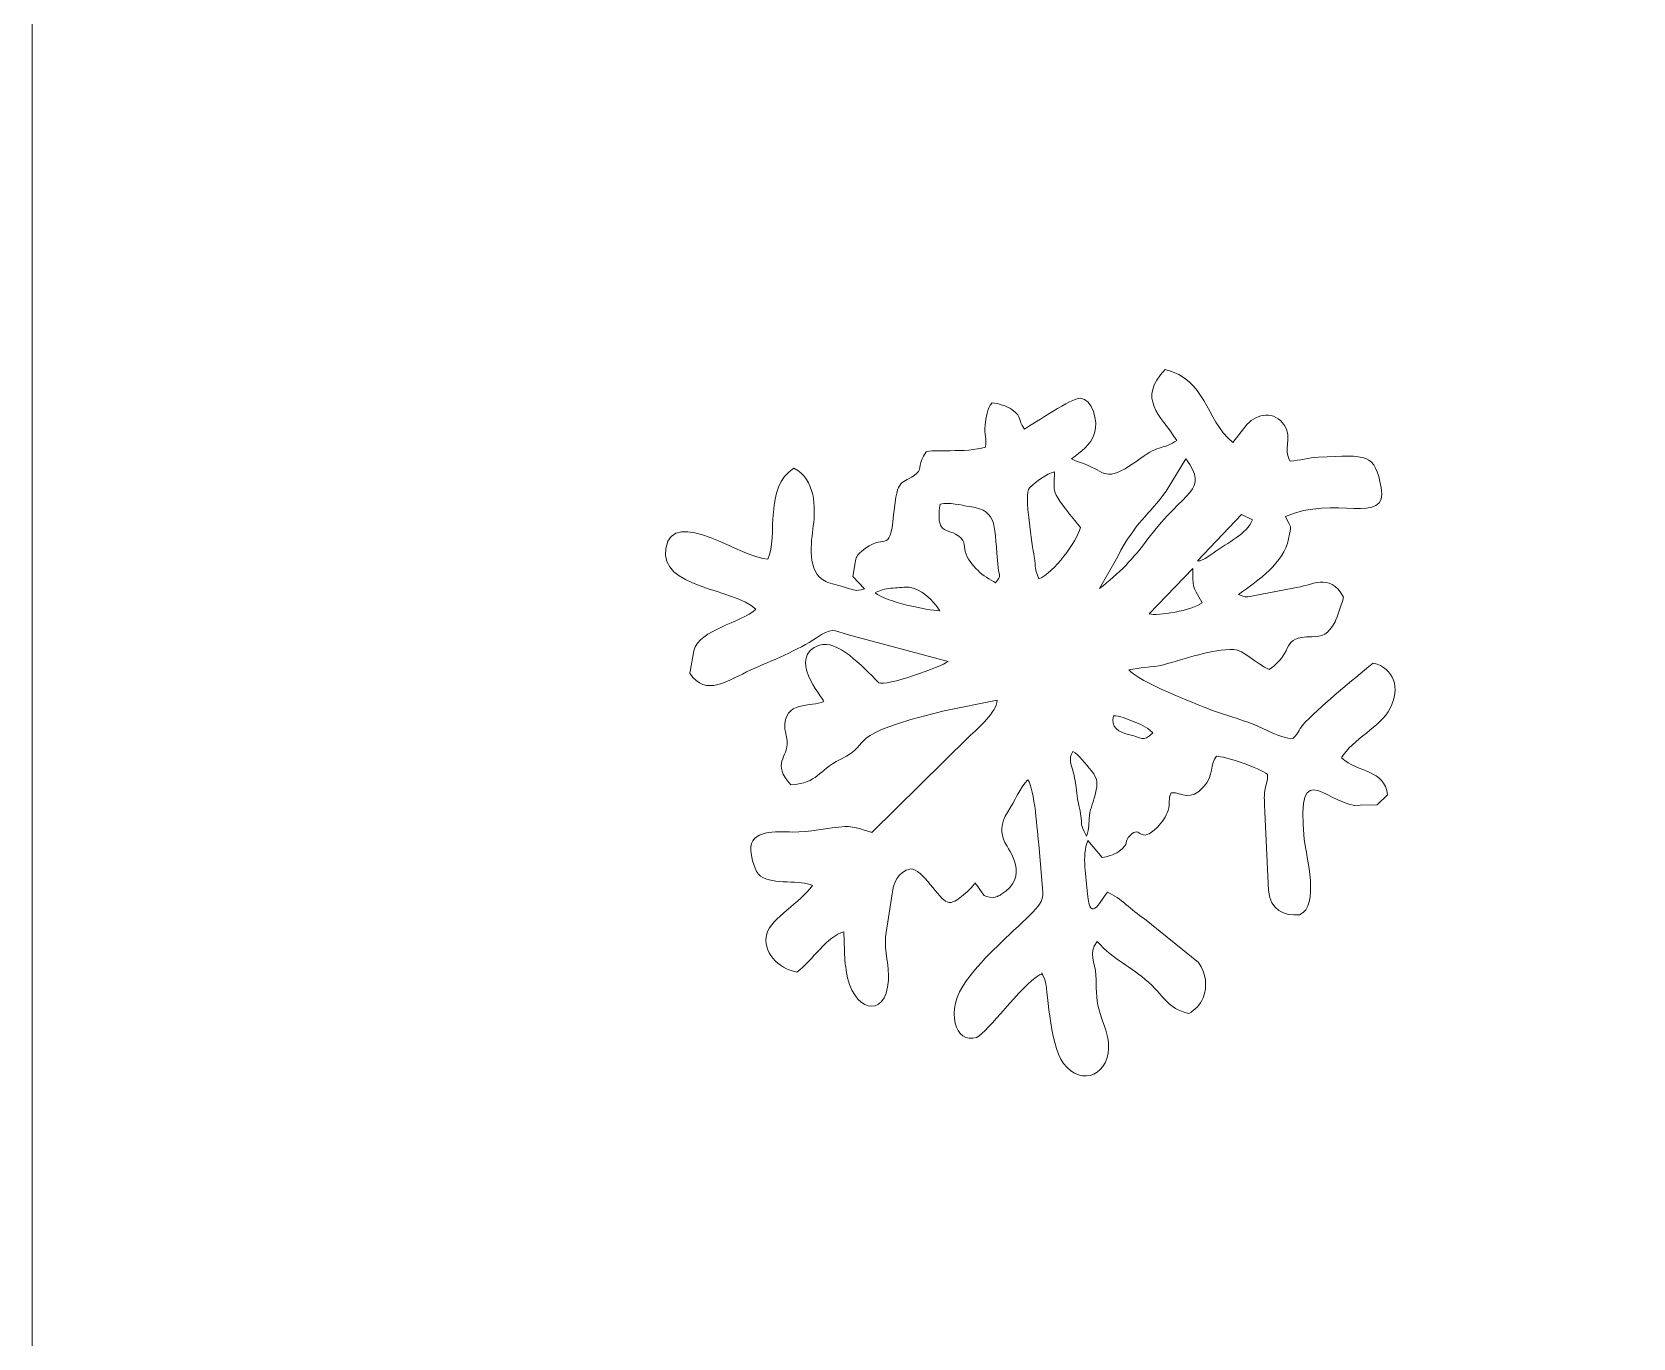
# Model space of a CAD drawing. Header units: millimetres. Extents: x -127 to 127, y -90 to 89.
# Drawn here: x -127 to -96.84, y -29.83 to -5.23 of the extents above; entities that cross this region are included whole.
import ezdxf

# ---------------------------------------------------------------- set-up
doc = ezdxf.new("R2010")
doc.units = ezdxf.units.MM
doc.header["$MEASUREMENT"] = 0
doc.layers.add('Layer 1', color=7, linetype='Continuous')

msp = doc.modelspace()

# ---------------------------------------------------------------- linework, layer by layer
at = {"layer": 'Layer 1', "color": 1, "lineweight": 20}
msp.add_lwpolyline([(-127, -88.9), (127, -88.9), (127, 88.9), (-127, 88.9), (-127, -88.9)], close=True, dxfattribs=at)
at = {"layer": 'Layer 1', "color": 1, "lineweight": 9}
for points, knots in [([(-113.3656, -16.0978), (-113.6549, -16.3744), (-114.4143, -16.4694), (-114.5353, -16.8839), (-114.5353, -16.8839), (-114.5353, -16.8839), (-114.6041, -17.2766), (-114.6041, -17.2766), (-114.6041, -17.2766), (-114.6053, -17.2832), (-114.6088, -17.2976), (-114.6086, -17.3083), (-114.6086, -17.3083), (-114.3109, -17.7667), (-113.8875, -17.4397), (-113.4585, -17.2459), (-113.4585, -17.2459), (-113.0778, -17.0741), (-112.5638, -16.8707), (-112.2239, -16.6405), (-112.2239, -16.6405), (-111.9419, -16.4495), (-111.9161, -16.4889), (-111.6218, -16.5833), (-111.6218, -16.5833), (-111.6218, -16.5833), (-109.7455, -17.0858), (-109.7455, -17.0858), (-109.7455, -17.0858), (-109.8652, -17.1831), (-110.9189, -17.5658), (-111.0496, -17.4855), (-111.0496, -17.4855), (-111.3681, -17.1669), (-111.8382, -16.665), (-112.1668, -16.7786), (-112.1668, -16.7786), (-112.7866, -16.993), (-112.1217, -17.7428), (-112.0851, -17.8407), (-112.0851, -17.8407), (-112.3094, -17.9545), (-112.8547, -17.802), (-112.8169, -18.3592), (-112.8169, -18.3592), (-112.8128, -18.419), (-112.7761, -18.5364), (-112.7729, -18.5991), (-112.7729, -18.5991), (-112.7579, -18.8914), (-113.0797, -19.0016), (-112.7053, -19.4101), (-112.7053, -19.4101), (-112.1783, -19.3699), (-112.2174, -19.1503), (-111.7746, -18.9317), (-111.7746, -18.9317), (-111.0769, -18.5874), (-111.8057, -18.5008), (-109.8162, -18.018), (-109.8162, -18.018), (-109.8162, -18.018), (-108.8193, -17.8173), (-108.8193, -17.8173), (-108.8193, -17.8173), (-108.8449, -18.0492), (-109.1477, -18.3221), (-109.3603, -18.5124), (-109.3603, -18.5124), (-109.3603, -18.5124), (-111.1795, -20.3102), (-111.1795, -20.3102), (-111.1795, -20.3102), (-111.2016, -20.2993), (-111.226, -20.2888), (-111.2234, -20.2953), (-111.2234, -20.2953), (-111.2224, -20.2976), (-111.5279, -20.1829), (-111.6819, -20.1948), (-111.6819, -20.1948), (-112.0045, -20.22), (-112.3662, -20.3037), (-112.6759, -20.2983), (-112.6759, -20.2983), (-112.9769, -20.2931), (-113.4854, -20.2437), (-113.4593, -20.6483), (-113.4593, -20.6483), (-113.4503, -20.7875), (-113.3855, -21.0493), (-113.2793, -21.1278), (-113.2793, -21.1278), (-113.0393, -21.3049), (-112.5071, -21.1888), (-112.3011, -21.306), (-112.3011, -21.306), (-112.5212, -21.6305), (-113.0741, -21.9147), (-113.1591, -22.215), (-113.1591, -22.215), (-113.2523, -22.5441), (-112.9508, -22.8746), (-112.5927, -22.9357), (-112.5927, -22.9357), (-112.2959, -22.7182), (-112.0197, -22.251), (-111.7079, -22.1814), (-111.7079, -22.1814), (-111.7079, -22.1814), (-111.689, -22.7273), (-111.689, -22.7273), (-111.689, -22.7273), (-111.6803, -22.7975), (-111.681, -22.7866), (-111.6718, -22.8474), (-111.6718, -22.8474), (-111.6699, -22.8598), (-111.6633, -22.8956), (-111.6617, -22.9081), (-111.6617, -22.9081), (-111.5644, -23.6767), (-110.92, -23.8533), (-110.8657, -23.089), (-110.8657, -23.089), (-110.8486, -22.8469), (-110.9462, -22.5318), (-110.9201, -22.276), (-110.9201, -22.276), (-110.9201, -22.276), (-110.7989, -21.4627), (-110.7989, -21.4627), (-110.7989, -21.4627), (-110.778, -21.2727), (-110.6935, -21.039), (-110.447, -20.9918), (-110.447, -20.9918), (-110.2372, -20.9881), (-109.9083, -21.5747), (-109.7634, -21.6167), (-109.7634, -21.6167), (-109.6575, -21.6473), (-109.5765, -21.5828), (-109.4893, -21.5128), (-109.4893, -21.5128), (-109.3963, -21.4381), (-109.2675, -21.3218), (-109.2388, -21.2566), (-109.2388, -21.2566), (-109.0571, -21.4472), (-109.145, -21.5259), (-108.8833, -21.5348), (-108.8833, -21.5348), (-108.8833, -21.5348), (-108.8145, -21.5102), (-108.8145, -21.5102), (-108.8145, -21.5102), (-108.8066, -21.5063), (-108.7908, -21.5005), (-108.7813, -21.4955), (-108.7813, -21.4955), (-108.7719, -21.4904), (-108.7597, -21.4844), (-108.7495, -21.4783), (-108.7495, -21.4783), (-108.1936, -21.1457), (-108.6001, -20.6397), (-108.673, -20.499), (-108.673, -20.499), (-108.7602, -20.33), (-108.7567, -20.1247), (-108.6219, -19.9214), (-108.6219, -19.9214), (-108.4854, -19.7156), (-108.3999, -19.4771), (-108.2418, -19.313), (-108.2418, -19.313), (-108.1098, -19.4926), (-108.0659, -20.3176), (-108.0361, -20.5317), (-108.0361, -20.5317), (-108.0361, -20.5317), (-107.9594, -21.4341), (-107.9594, -21.4341), (-107.9594, -21.4341), (-107.95, -21.6096), (-108.053, -21.7111), (-108.1918, -21.8499), (-108.1918, -21.8499), (-108.6029, -22.2611), (-109.0431, -22.6138), (-109.3971, -23.0934), (-109.3971, -23.0934), (-109.821, -23.6678), (-109.6076, -24.3069), (-109.2068, -24.1663), (-109.2068, -24.1663), (-108.9816, -24.0625), (-108.4024, -23.2145), (-108.0105, -22.982), (-108.0105, -22.982), (-107.931, -23.0195), (-108.0297, -22.8443), (-107.9281, -23.061), (-107.9281, -23.061), (-107.8563, -23.2143), (-107.8585, -24.2581), (-107.5678, -24.6572), (-107.5678, -24.6572), (-107.2311, -25.1193), (-106.6668, -24.8652), (-106.7252, -24.2643), (-106.7252, -24.2643), (-106.7465, -24.0452), (-106.8437, -23.8647), (-106.9068, -23.6322), (-106.9068, -23.6322), (-106.957, -23.4471), (-106.9529, -23.1889), (-106.9583, -22.9993), (-106.9583, -22.9993), (-106.9658, -22.7392), (-107.1221, -22.5986), (-106.9372, -22.3614), (-106.9372, -22.3614), (-106.6064, -22.7258), (-106.3097, -22.816), (-105.9653, -23.1311), (-105.9653, -23.1311), (-105.6348, -23.4334), (-105.628, -23.6046), (-105.2113, -23.7172), (-105.2113, -23.7172), (-105.0933, -23.6487), (-104.9955, -23.5629), (-104.9414, -23.4244), (-104.9414, -23.4244), (-104.8522, -23.1956), (-104.8874, -22.9705), (-105.0255, -22.759), (-105.0255, -22.759), (-105.0255, -22.759), (-106.0471, -21.9324), (-106.0471, -21.9324), (-106.0471, -21.9324), (-106.2991, -21.7717), (-106.4866, -21.5405), (-106.7412, -21.4335), (-106.7412, -21.4335), (-106.8482, -21.5297), (-107.0702, -22.0706), (-107.1162, -21.4636), (-107.1162, -21.4636), (-107.1407, -21.14), (-107.2315, -20.7558), (-107.1106, -20.4589), (-107.1106, -20.4589), (-107.1106, -20.4589), (-106.8413, -20.7803), (-106.8413, -20.7803), (-106.8413, -20.7803), (-106.7528, -20.7582), (-106.6316, -20.7385), (-106.5294, -20.6641), (-106.5294, -20.6641), (-106.306, -20.5017), (-106.45, -20.4972), (-106.3102, -20.3574), (-106.3102, -20.3574), (-106.1084, -20.1556), (-106.1481, -20.5544), (-105.7993, -20.2057), (-105.7993, -20.2057), (-105.7107, -20.1171), (-105.6351, -20.0005), (-105.6014, -19.8944), (-105.6014, -19.8944), (-105.5545, -19.7472), (-105.6024, -19.6822), (-105.543, -19.5583), (-105.543, -19.5583), (-105.3204, -19.5518), (-105.1918, -19.7321), (-104.9305, -19.4497), (-104.9305, -19.4497), (-104.7369, -19.2403), (-104.8115, -19.0054), (-104.6896, -18.8719), (-104.6896, -18.8719), (-104.5381, -18.864), (-103.863, -19.0949), (-103.7286, -19.2142), (-103.7286, -19.2142), (-103.7187, -19.3688), (-103.7672, -19.4022), (-103.783, -19.5648), (-103.783, -19.5648), (-103.7951, -19.6887), (-103.779, -19.7948), (-103.7807, -19.9265), (-103.7807, -19.9265), (-103.7807, -19.9265), (-103.7076, -21.4025), (-103.7076, -21.4025), (-103.7076, -21.4025), (-103.6732, -21.7745), (-103.4165, -21.8832), (-103.1227, -21.858), (-103.1227, -21.858), (-102.7373, -21.6866), (-102.9983, -20.7712), (-103.0341, -20.4387), (-103.0341, -20.4387), (-103.2155, -18.7596), (-102.5321, -19.8711), (-101.9821, -19.7953), (-101.9821, -19.7953), (-101.9821, -19.7953), (-101.6617, -19.7874), (-101.6617, -19.7874), (-101.6617, -19.7874), (-101.6617, -19.7874), (-101.4648, -19.5996), (-101.4648, -19.5996), (-101.4648, -19.5996), (-101.5278, -19.1126), (-102.0149, -19.1911), (-102.3314, -18.8988), (-102.3314, -18.8988), (-102.127, -18.547), (-101.5977, -18.3227), (-101.4159, -17.9674), (-101.4159, -17.9674), (-101.2234, -17.5909), (-101.3365, -17.2139), (-101.7356, -17.1152), (-101.7356, -17.1152), (-102.1807, -17.4791), (-102.6064, -17.8211), (-103.0151, -18.2299), (-103.0151, -18.2299), (-103.1437, -18.3584), (-103.1165, -18.4093), (-103.2497, -18.5378), (-103.2497, -18.5378), (-103.5042, -18.5314), (-103.7539, -18.3662), (-103.9999, -18.2677), (-103.9999, -18.2677), (-104.2615, -18.1629), (-104.5377, -18.0974), (-104.784, -18.0011), (-104.784, -18.0011), (-105.1131, -17.8724), (-106.1341, -17.4735), (-106.3408, -17.2455), (-106.3408, -17.2455), (-106.1374, -17.191), (-105.9177, -17.2057), (-105.6872, -17.1464), (-105.6872, -17.1464), (-105.2777, -17.0409), (-104.7666, -16.8475), (-104.3614, -16.8596), (-104.3614, -16.8596), (-104.1875, -16.8648), (-103.9285, -17.1325), (-103.6986, -17.2397), (-103.6986, -17.2397), (-103.182, -16.8701), (-103.5073, -16.6262), (-102.8858, -16.621), (-102.8858, -16.621), (-102.7005, -16.6194), (-102.5833, -16.5808), (-102.456, -16.3419), (-102.456, -16.3419), (-102.4159, -16.2665), (-102.3026, -15.9167), (-102.2938, -15.873), (-102.2938, -15.873), (-102.5701, -15.3927), (-102.8847, -15.6617), (-103.2457, -15.7062), (-103.2457, -15.7062), (-103.2457, -15.7062), (-103.9992, -15.8494), (-103.9992, -15.8494), (-103.9992, -15.8494), (-104.1852, -15.8858), (-104.1162, -15.8713), (-104.2759, -15.8243), (-104.2759, -15.8243), (-103.8791, -15.5388), (-103.4273, -15.2405), (-103.3309, -14.7758), (-103.3309, -14.7758), (-103.2726, -14.4945), (-103.2698, -14.6181), (-103.3883, -14.3565), (-103.3883, -14.3565), (-102.4874, -13.9442), (-101.4553, -14.5397), (-101.5864, -13.8099), (-101.5864, -13.8099), (-101.702, -13.1662), (-101.8467, -13.1926), (-102.7653, -13.2372), (-102.7653, -13.2372), (-102.9581, -13.2466), (-103.1131, -13.3003), (-103.3016, -13.3119), (-103.3016, -13.3119), (-103.4372, -13.0692), (-103.2596, -12.8731), (-103.4076, -12.6412), (-103.4076, -12.6412), (-103.5906, -12.3545), (-103.9285, -12.4154), (-104.1086, -12.6179), (-104.1086, -12.6179), (-104.1086, -12.6179), (-104.3822, -12.9639), (-104.3822, -12.9639), (-104.3822, -12.9639), (-104.9259, -12.4943), (-104.8706, -11.7802), (-105.6526, -11.5879), (-105.6526, -11.5879), (-106.1919, -12.1401), (-105.7517, -12.4385), (-105.4353, -12.9211), (-105.4353, -12.9211), (-105.6663, -13.0903), (-105.7736, -13.0001), (-106.1144, -13.255), (-106.1144, -13.255), (-106.7467, -13.728), (-106.7618, -13.5462), (-107.1029, -13.3949), (-107.1029, -13.3949), (-107.2347, -13.3363), (-107.316, -13.3282), (-107.4204, -13.2711), (-107.4204, -13.2711), (-107.2361, -13.1305), (-107.0596, -13.0067), (-106.9845, -12.7857), (-106.9845, -12.7857), (-106.9086, -12.5626), (-107.0342, -12.138), (-107.2511, -12.1271), (-107.2511, -12.1271), (-107.4159, -12.1188), (-108.1064, -12.589), (-108.3076, -12.7097), (-108.3076, -12.7097), (-108.4555, -12.5036), (-108.3173, -12.5079), (-108.5461, -12.3405), (-108.5461, -12.3405), (-108.6391, -12.2726), (-108.8039, -12.2247), (-108.9131, -12.2116), (-108.9131, -12.2116), (-109.0207, -12.3315), (-109.0222, -12.4767), (-109.0458, -12.6354), (-109.0458, -12.6354), (-109.0734, -12.8222), (-109.0096, -12.8722), (-109.0422, -13.0466), (-109.0422, -13.0466), (-109.4009, -13.1638), (-110.0733, -13.0834), (-110.1564, -13.1372), (-110.1564, -13.1372), (-110.3275, -13.3624), (-110.2279, -13.4474), (-110.3347, -13.5401), (-110.3347, -13.5401), (-110.6196, -13.7872), (-110.7, -13.5671), (-110.77, -14.3224), (-110.77, -14.3224), (-110.8432, -15.1129), (-110.9525, -14.6273), (-111.3776, -15.0129), (-111.3776, -15.0129), (-111.4662, -15.0932), (-111.477, -15.1258), (-111.4957, -15.225), (-111.4957, -15.225), (-111.4957, -15.225), (-111.5413, -15.4879), (-111.5413, -15.4879), (-111.5413, -15.4879), (-111.5413, -15.4879), (-111.3218, -15.718), (-111.3218, -15.718), (-111.3218, -15.718), (-111.5088, -15.7675), (-111.4831, -15.7501), (-111.6831, -15.6897), (-111.6831, -15.6897), (-111.8091, -15.6517), (-111.9422, -15.6264), (-112.0472, -15.5799), (-112.0472, -15.5799), (-112.4151, -15.4174), (-112.3215, -14.8297), (-112.2839, -14.5322), (-112.2839, -14.5322), (-112.2398, -14.1829), (-112.2352, -13.664), (-112.6469, -13.4446), (-112.6469, -13.4446), (-113.2236, -13.8011), (-112.9435, -14.7272), (-113.1367, -15.1578), (-113.1367, -15.1578), (-113.6031, -15.165), (-114.9249, -14.1367), (-115.0623, -14.9546), (-115.0623, -14.9546), (-115.1884, -15.705), (-113.775, -15.7106), (-113.3656, -16.0978)], [0, 0, 0, 0, 0.0075188, 0.0075188, 0.0075188, 0.0075188, 0.0150376, 0.0150376, 0.0150376, 0.0150376, 0.0225564, 0.0225564, 0.0225564, 0.0225564, 0.0300752, 0.0300752, 0.0300752, 0.0300752, 0.037594, 0.037594, 0.037594, 0.037594, 0.0451128, 0.0451128, 0.0451128, 0.0451128, 0.0526316, 0.0526316, 0.0526316, 0.0526316, 0.0601504, 0.0601504, 0.0601504, 0.0601504, 0.0676692, 0.0676692, 0.0676692, 0.0676692, 0.075188, 0.075188, 0.075188, 0.075188, 0.0827068, 0.0827068, 0.0827068, 0.0827068, 0.0902256, 0.0902256, 0.0902256, 0.0902256, 0.0977444, 0.0977444, 0.0977444, 0.0977444, 0.1052632, 0.1052632, 0.1052632, 0.1052632, 0.112782, 0.112782, 0.112782, 0.112782, 0.1203008, 0.1203008, 0.1203008, 0.1203008, 0.1278195, 0.1278195, 0.1278195, 0.1278195, 0.1353383, 0.1353383, 0.1353383, 0.1353383, 0.1428571, 0.1428571, 0.1428571, 0.1428571, 0.1503759, 0.1503759, 0.1503759, 0.1503759, 0.1578947, 0.1578947, 0.1578947, 0.1578947, 0.1654135, 0.1654135, 0.1654135, 0.1654135, 0.1729323, 0.1729323, 0.1729323, 0.1729323, 0.1804511, 0.1804511, 0.1804511, 0.1804511, 0.1879699, 0.1879699, 0.1879699, 0.1879699, 0.1954887, 0.1954887, 0.1954887, 0.1954887, 0.2030075, 0.2030075, 0.2030075, 0.2030075, 0.2105263, 0.2105263, 0.2105263, 0.2105263, 0.2180451, 0.2180451, 0.2180451, 0.2180451, 0.2255639, 0.2255639, 0.2255639, 0.2255639, 0.2330827, 0.2330827, 0.2330827, 0.2330827, 0.2406015, 0.2406015, 0.2406015, 0.2406015, 0.2481203, 0.2481203, 0.2481203, 0.2481203, 0.2556391, 0.2556391, 0.2556391, 0.2556391, 0.2631579, 0.2631579, 0.2631579, 0.2631579, 0.2706767, 0.2706767, 0.2706767, 0.2706767, 0.2781955, 0.2781955, 0.2781955, 0.2781955, 0.2857143, 0.2857143, 0.2857143, 0.2857143, 0.2932331, 0.2932331, 0.2932331, 0.2932331, 0.3007519, 0.3007519, 0.3007519, 0.3007519, 0.3082707, 0.3082707, 0.3082707, 0.3082707, 0.3157895, 0.3157895, 0.3157895, 0.3157895, 0.3233083, 0.3233083, 0.3233083, 0.3233083, 0.3308271, 0.3308271, 0.3308271, 0.3308271, 0.3383459, 0.3383459, 0.3383459, 0.3383459, 0.3458647, 0.3458647, 0.3458647, 0.3458647, 0.3533835, 0.3533835, 0.3533835, 0.3533835, 0.3609023, 0.3609023, 0.3609023, 0.3609023, 0.3684211, 0.3684211, 0.3684211, 0.3684211, 0.3759398, 0.3759398, 0.3759398, 0.3759398, 0.3834586, 0.3834586, 0.3834586, 0.3834586, 0.3909774, 0.3909774, 0.3909774, 0.3909774, 0.3984962, 0.3984962, 0.3984962, 0.3984962, 0.406015, 0.406015, 0.406015, 0.406015, 0.4135338, 0.4135338, 0.4135338, 0.4135338, 0.4210526, 0.4210526, 0.4210526, 0.4210526, 0.4285714, 0.4285714, 0.4285714, 0.4285714, 0.4360902, 0.4360902, 0.4360902, 0.4360902, 0.443609, 0.443609, 0.443609, 0.443609, 0.4511278, 0.4511278, 0.4511278, 0.4511278, 0.4586466, 0.4586466, 0.4586466, 0.4586466, 0.4661654, 0.4661654, 0.4661654, 0.4661654, 0.4736842, 0.4736842, 0.4736842, 0.4736842, 0.481203, 0.481203, 0.481203, 0.481203, 0.4887218, 0.4887218, 0.4887218, 0.4887218, 0.4962406, 0.4962406, 0.4962406, 0.4962406, 0.5037594, 0.5037594, 0.5037594, 0.5037594, 0.5112782, 0.5112782, 0.5112782, 0.5112782, 0.518797, 0.518797, 0.518797, 0.518797, 0.5263158, 0.5263158, 0.5263158, 0.5263158, 0.5338346, 0.5338346, 0.5338346, 0.5338346, 0.5413534, 0.5413534, 0.5413534, 0.5413534, 0.5488722, 0.5488722, 0.5488722, 0.5488722, 0.556391, 0.556391, 0.556391, 0.556391, 0.5639098, 0.5639098, 0.5639098, 0.5639098, 0.5714286, 0.5714286, 0.5714286, 0.5714286, 0.5789474, 0.5789474, 0.5789474, 0.5789474, 0.5864662, 0.5864662, 0.5864662, 0.5864662, 0.593985, 0.593985, 0.593985, 0.593985, 0.6015038, 0.6015038, 0.6015038, 0.6015038, 0.6090226, 0.6090226, 0.6090226, 0.6090226, 0.6165414, 0.6165414, 0.6165414, 0.6165414, 0.6240602, 0.6240602, 0.6240602, 0.6240602, 0.6315789, 0.6315789, 0.6315789, 0.6315789, 0.6390977, 0.6390977, 0.6390977, 0.6390977, 0.6466165, 0.6466165, 0.6466165, 0.6466165, 0.6541353, 0.6541353, 0.6541353, 0.6541353, 0.6616541, 0.6616541, 0.6616541, 0.6616541, 0.6691729, 0.6691729, 0.6691729, 0.6691729, 0.6766917, 0.6766917, 0.6766917, 0.6766917, 0.6842105, 0.6842105, 0.6842105, 0.6842105, 0.6917293, 0.6917293, 0.6917293, 0.6917293, 0.6992481, 0.6992481, 0.6992481, 0.6992481, 0.7067669, 0.7067669, 0.7067669, 0.7067669, 0.7142857, 0.7142857, 0.7142857, 0.7142857, 0.7218045, 0.7218045, 0.7218045, 0.7218045, 0.7293233, 0.7293233, 0.7293233, 0.7293233, 0.7368421, 0.7368421, 0.7368421, 0.7368421, 0.7443609, 0.7443609, 0.7443609, 0.7443609, 0.7518797, 0.7518797, 0.7518797, 0.7518797, 0.7593985, 0.7593985, 0.7593985, 0.7593985, 0.7669173, 0.7669173, 0.7669173, 0.7669173, 0.7744361, 0.7744361, 0.7744361, 0.7744361, 0.7819549, 0.7819549, 0.7819549, 0.7819549, 0.7894737, 0.7894737, 0.7894737, 0.7894737, 0.7969925, 0.7969925, 0.7969925, 0.7969925, 0.8045113, 0.8045113, 0.8045113, 0.8045113, 0.8120301, 0.8120301, 0.8120301, 0.8120301, 0.8195489, 0.8195489, 0.8195489, 0.8195489, 0.8270677, 0.8270677, 0.8270677, 0.8270677, 0.8345865, 0.8345865, 0.8345865, 0.8345865, 0.8421053, 0.8421053, 0.8421053, 0.8421053, 0.8496241, 0.8496241, 0.8496241, 0.8496241, 0.8571429, 0.8571429, 0.8571429, 0.8571429, 0.8646617, 0.8646617, 0.8646617, 0.8646617, 0.8721805, 0.8721805, 0.8721805, 0.8721805, 0.8796992, 0.8796992, 0.8796992, 0.8796992, 0.887218, 0.887218, 0.887218, 0.887218, 0.8947368, 0.8947368, 0.8947368, 0.8947368, 0.9022556, 0.9022556, 0.9022556, 0.9022556, 0.9097744, 0.9097744, 0.9097744, 0.9097744, 0.9172932, 0.9172932, 0.9172932, 0.9172932, 0.924812, 0.924812, 0.924812, 0.924812, 0.9323308, 0.9323308, 0.9323308, 0.9323308, 0.9398496, 0.9398496, 0.9398496, 0.9398496, 0.9473684, 0.9473684, 0.9473684, 0.9473684, 0.9548872, 0.9548872, 0.9548872, 0.9548872, 0.962406, 0.962406, 0.962406, 0.962406, 0.9699248, 0.9699248, 0.9699248, 0.9699248, 0.9774436, 0.9774436, 0.9774436, 0.9774436, 0.9849624, 0.9849624, 0.9849624, 0.9849624, 1, 1, 1, 1]), ([(-108.0369, -15.5284), (-108.1139, -15.3235), (-108.0895, -15.3397), (-108.1238, -15.1063), (-108.1238, -15.1063), (-108.1526, -14.9097), (-108.3218, -13.9274), (-108.2114, -13.8171), (-108.2114, -13.8171), (-108.0883, -13.6939), (-107.8875, -13.5475), (-107.7422, -13.5153), (-107.7422, -13.5153), (-107.7313, -13.9313), (-107.875, -13.7995), (-107.2494, -14.5641), (-107.2494, -14.5641), (-107.3294, -14.8295), (-107.7485, -15.4187), (-108.0369, -15.5284)], [0, 0, 0, 0, 0.1666667, 0.1666667, 0.1666667, 0.1666667, 0.3333333, 0.3333333, 0.3333333, 0.3333333, 0.5, 0.5, 0.5, 0.5, 0.6666667, 0.6666667, 0.6666667, 0.6666667, 1, 1, 1, 1]), ([(-108.0369, -15.5284), (-107.7485, -15.4187), (-107.3294, -14.8295), (-107.2494, -14.5641), (-107.2494, -14.5641), (-107.875, -13.7995), (-107.7313, -13.9313), (-107.7422, -13.5153), (-107.7422, -13.5153), (-107.8875, -13.5475), (-108.0883, -13.6939), (-108.2114, -13.8171), (-108.2114, -13.8171), (-108.3218, -13.9274), (-108.1526, -14.9097), (-108.1238, -15.1063), (-108.1238, -15.1063), (-108.0895, -15.3397), (-108.1139, -15.3235), (-108.0369, -15.5284)], [0, 0, 0, 0, 0.1666667, 0.1666667, 0.1666667, 0.1666667, 0.3333333, 0.3333333, 0.3333333, 0.3333333, 0.5, 0.5, 0.5, 0.5, 0.6666667, 0.6666667, 0.6666667, 0.6666667, 1, 1, 1, 1]), ([(-106.5495, -15.1053), (-106.2132, -14.4578), (-105.9606, -14.3318), (-105.6389, -13.8756), (-105.6389, -13.8756), (-105.6389, -13.8756), (-105.2667, -13.2701), (-105.2667, -13.2701), (-105.2667, -13.2701), (-104.8097, -13.882), (-105.2854, -13.8425), (-105.9805, -14.7787), (-105.9805, -14.7787), (-106.2478, -15.1386), (-106.5247, -15.4334), (-106.894, -15.7103), (-106.894, -15.7103), (-106.894, -15.7103), (-106.5495, -15.1053), (-106.5495, -15.1053)], [0, 0, 0, 0, 0.1666667, 0.1666667, 0.1666667, 0.1666667, 0.3333333, 0.3333333, 0.3333333, 0.3333333, 0.5, 0.5, 0.5, 0.5, 0.6666667, 0.6666667, 0.6666667, 0.6666667, 1, 1, 1, 1]), ([(-106.894, -15.7103), (-106.5247, -15.4334), (-106.2478, -15.1386), (-105.9805, -14.7787), (-105.9805, -14.7787), (-105.2854, -13.8425), (-104.8097, -13.882), (-105.2667, -13.2701), (-105.2667, -13.2701), (-105.2667, -13.2701), (-105.6389, -13.8756), (-105.6389, -13.8756), (-105.6389, -13.8756), (-105.9606, -14.3318), (-106.2132, -14.4578), (-106.5495, -15.1053), (-106.5495, -15.1053), (-106.5495, -15.1053), (-106.894, -15.7103), (-106.894, -15.7103)], [0, 0, 0, 0, 0.1666667, 0.1666667, 0.1666667, 0.1666667, 0.3333333, 0.3333333, 0.3333333, 0.3333333, 0.5, 0.5, 0.5, 0.5, 0.6666667, 0.6666667, 0.6666667, 0.6666667, 1, 1, 1, 1]), ([(-109.9024, -14.4746), (-109.9284, -14.3918), (-109.9102, -14.2026), (-109.8937, -14.1231), (-109.8937, -14.1231), (-109.7131, -14.079), (-109.514, -14.1424), (-109.3319, -14.169), (-109.3319, -14.169), (-108.7764, -14.2499), (-108.8877, -14.5383), (-108.8014, -15.3171), (-108.8014, -15.3171), (-108.7798, -15.5125), (-108.7361, -15.443), (-108.8491, -15.6028), (-108.8491, -15.6028), (-108.9499, -15.549), (-109.0933, -15.4605), (-109.1795, -15.3744), (-109.1795, -15.3744), (-109.2871, -15.2667), (-109.3894, -15.1512), (-109.4215, -15.0153), (-109.4215, -15.0153), (-109.4529, -14.8824), (-109.4062, -14.7975), (-109.6033, -14.685), (-109.6033, -14.685), (-109.7155, -14.6209), (-109.8476, -14.648), (-109.9024, -14.4746)], [0, 0, 0, 0, 0.1111111, 0.1111111, 0.1111111, 0.1111111, 0.2222222, 0.2222222, 0.2222222, 0.2222222, 0.3333333, 0.3333333, 0.3333333, 0.3333333, 0.4444444, 0.4444444, 0.4444444, 0.4444444, 0.5555556, 0.5555556, 0.5555556, 0.5555556, 0.6666667, 0.6666667, 0.6666667, 0.6666667, 0.7777778, 0.7777778, 0.7777778, 0.7777778, 1, 1, 1, 1]), ([(-109.1795, -15.3744), (-109.0933, -15.4605), (-108.9499, -15.549), (-108.8491, -15.6028), (-108.8491, -15.6028), (-108.7361, -15.443), (-108.7798, -15.5125), (-108.8014, -15.3171), (-108.8014, -15.3171), (-108.8877, -14.5383), (-108.7764, -14.2499), (-109.3319, -14.169), (-109.3319, -14.169), (-109.514, -14.1424), (-109.7131, -14.079), (-109.8937, -14.1231), (-109.8937, -14.1231), (-109.9102, -14.2026), (-109.9284, -14.3918), (-109.9024, -14.4746), (-109.9024, -14.4746), (-109.8476, -14.648), (-109.7155, -14.6209), (-109.6033, -14.685), (-109.6033, -14.685), (-109.4062, -14.7975), (-109.4529, -14.8824), (-109.4215, -15.0153), (-109.4215, -15.0153), (-109.3894, -15.1512), (-109.2871, -15.2667), (-109.1795, -15.3744)], [0, 0, 0, 0, 0.1111111, 0.1111111, 0.1111111, 0.1111111, 0.2222222, 0.2222222, 0.2222222, 0.2222222, 0.3333333, 0.3333333, 0.3333333, 0.3333333, 0.4444444, 0.4444444, 0.4444444, 0.4444444, 0.5555556, 0.5555556, 0.5555556, 0.5555556, 0.6666667, 0.6666667, 0.6666667, 0.6666667, 0.7777778, 0.7777778, 0.7777778, 0.7777778, 1, 1, 1, 1]), ([(-104.9977, -15.1926), (-105.0118, -15.1867), (-105.0205, -15.1998), (-105.0447, -15.1905), (-105.0447, -15.1905), (-105.0447, -15.1905), (-104.2152, -14.3144), (-104.2152, -14.3144), (-104.2152, -14.3144), (-104.2152, -14.3144), (-104.0099, -14.4161), (-104.0099, -14.4161), (-104.0099, -14.4161), (-104.1191, -14.6849), (-104.4652, -14.8382), (-104.7533, -15.0431), (-104.7533, -15.0431), (-104.791, -15.0699), (-104.8663, -15.1284), (-104.9005, -15.1488), (-104.9005, -15.1488), (-104.9005, -15.1488), (-104.9977, -15.1926), (-104.9977, -15.1926)], [0, 0, 0, 0, 0.1428571, 0.1428571, 0.1428571, 0.1428571, 0.2857143, 0.2857143, 0.2857143, 0.2857143, 0.4285714, 0.4285714, 0.4285714, 0.4285714, 0.5714286, 0.5714286, 0.5714286, 0.5714286, 0.7142857, 0.7142857, 0.7142857, 0.7142857, 1, 1, 1, 1]), ([(-105.0447, -15.1905), (-105.0205, -15.1998), (-105.0118, -15.1867), (-104.9977, -15.1926), (-104.9977, -15.1926), (-104.9977, -15.1926), (-104.9005, -15.1488), (-104.9005, -15.1488), (-104.9005, -15.1488), (-104.8663, -15.1284), (-104.791, -15.0699), (-104.7533, -15.0431), (-104.7533, -15.0431), (-104.4652, -14.8382), (-104.1191, -14.6849), (-104.0099, -14.4161), (-104.0099, -14.4161), (-104.0099, -14.4161), (-104.2152, -14.3144), (-104.2152, -14.3144), (-104.2152, -14.3144), (-104.2152, -14.3144), (-105.0447, -15.1905), (-105.0447, -15.1905)], [0, 0, 0, 0, 0.1428571, 0.1428571, 0.1428571, 0.1428571, 0.2857143, 0.2857143, 0.2857143, 0.2857143, 0.4285714, 0.4285714, 0.4285714, 0.4285714, 0.5714286, 0.5714286, 0.5714286, 0.5714286, 0.7142857, 0.7142857, 0.7142857, 0.7142857, 1, 1, 1, 1]), ([(-105.1362, -15.3321), (-105.1315, -15.6829), (-105.1544, -15.6351), (-104.9585, -15.9798), (-104.9585, -15.9798), (-105.1474, -16.1279), (-105.7992, -16.235), (-105.9559, -16.1879), (-105.9559, -16.1879), (-105.9559, -16.1879), (-105.1362, -15.3321), (-105.1362, -15.3321)], [0, 0, 0, 0, 0.25, 0.25, 0.25, 0.25, 0.5, 0.5, 0.5, 0.5, 1, 1, 1, 1]), ([(-105.9559, -16.1879), (-105.7992, -16.235), (-105.1474, -16.1279), (-104.9585, -15.9798), (-104.9585, -15.9798), (-105.1544, -15.6351), (-105.1315, -15.6829), (-105.1362, -15.3321), (-105.1362, -15.3321), (-105.1362, -15.3321), (-105.9559, -16.1879), (-105.9559, -16.1879)], [0, 0, 0, 0, 0.25, 0.25, 0.25, 0.25, 0.5, 0.5, 0.5, 0.5, 1, 1, 1, 1]), ([(-110.4776, -15.6872), (-110.2826, -15.7016), (-110.0207, -15.9304), (-109.902, -16.1289), (-109.902, -16.1289), (-110.1336, -16.122), (-110.9141, -15.9681), (-111.1181, -15.7909), (-111.1181, -15.7909), (-110.9939, -15.7316), (-110.8896, -15.7088), (-110.779, -15.703), (-110.779, -15.703), (-110.6691, -15.6971), (-110.5498, -15.6818), (-110.4776, -15.6872)], [0, 0, 0, 0, 0.2, 0.2, 0.2, 0.2, 0.4, 0.4, 0.4, 0.4, 0.6, 0.6, 0.6, 0.6, 1, 1, 1, 1]), ([(-109.902, -16.1289), (-110.0207, -15.9304), (-110.2826, -15.7016), (-110.4776, -15.6872), (-110.4776, -15.6872), (-110.5498, -15.6818), (-110.6691, -15.6971), (-110.779, -15.703), (-110.779, -15.703), (-110.8896, -15.7088), (-110.9939, -15.7316), (-111.1181, -15.7909), (-111.1181, -15.7909), (-110.9141, -15.9681), (-110.1336, -16.122), (-109.902, -16.1289)], [0, 0, 0, 0, 0.2, 0.2, 0.2, 0.2, 0.4, 0.4, 0.4, 0.4, 0.6, 0.6, 0.6, 0.6, 1, 1, 1, 1]), ([(-106.3497, -18.4611), (-106.5218, -18.4263), (-106.6898, -18.3172), (-106.6304, -18.1093), (-106.6304, -18.1093), (-106.5132, -18.1029), (-106.377, -18.1726), (-106.2579, -18.2173), (-106.2579, -18.2173), (-106.1182, -18.2698), (-106.0166, -18.3065), (-105.8877, -18.4273), (-105.8877, -18.4273), (-106.0828, -18.6225), (-106.092, -18.5133), (-106.3497, -18.4611)], [0, 0, 0, 0, 0.2, 0.2, 0.2, 0.2, 0.4, 0.4, 0.4, 0.4, 0.6, 0.6, 0.6, 0.6, 1, 1, 1, 1]), ([(-105.8877, -18.4273), (-106.0166, -18.3065), (-106.1182, -18.2698), (-106.2579, -18.2173), (-106.2579, -18.2173), (-106.377, -18.1726), (-106.5132, -18.1029), (-106.6304, -18.1093), (-106.6304, -18.1093), (-106.6898, -18.3172), (-106.5218, -18.4263), (-106.3497, -18.4611), (-106.3497, -18.4611), (-106.092, -18.5133), (-106.0828, -18.6225), (-105.8877, -18.4273)], [0, 0, 0, 0, 0.2, 0.2, 0.2, 0.2, 0.4, 0.4, 0.4, 0.4, 0.6, 0.6, 0.6, 0.6, 1, 1, 1, 1]), ([(-107.1354, -20.3746), (-107.2745, -20.1106), (-107.2084, -20.2189), (-107.2494, -19.9576), (-107.2494, -19.9576), (-107.2746, -19.797), (-107.3059, -19.7078), (-107.3208, -19.5651), (-107.3208, -19.5651), (-107.3368, -19.4122), (-107.3447, -19.3356), (-107.3858, -19.1725), (-107.3858, -19.1725), (-107.4288, -19.0014), (-107.4782, -18.9318), (-107.3971, -18.7804), (-107.3971, -18.7804), (-107.2755, -18.8466), (-107.1549, -19.0091), (-107.0452, -19.1454), (-107.0452, -19.1454), (-106.9093, -19.3143), (-106.9317, -19.3859), (-106.9668, -19.5646), (-106.9668, -19.5646), (-107.0002, -19.7343), (-107.0618, -19.8349), (-107.0799, -19.9869), (-107.0799, -19.9869), (-107.0981, -20.14), (-107.084, -20.2236), (-107.1354, -20.3746)], [0, 0, 0, 0, 0.1111111, 0.1111111, 0.1111111, 0.1111111, 0.2222222, 0.2222222, 0.2222222, 0.2222222, 0.3333333, 0.3333333, 0.3333333, 0.3333333, 0.4444444, 0.4444444, 0.4444444, 0.4444444, 0.5555556, 0.5555556, 0.5555556, 0.5555556, 0.6666667, 0.6666667, 0.6666667, 0.6666667, 0.7777778, 0.7777778, 0.7777778, 0.7777778, 1, 1, 1, 1]), ([(-107.1354, -20.3746), (-107.084, -20.2236), (-107.0981, -20.14), (-107.0799, -19.9869), (-107.0799, -19.9869), (-107.0618, -19.8349), (-107.0002, -19.7343), (-106.9668, -19.5646), (-106.9668, -19.5646), (-106.9317, -19.3859), (-106.9093, -19.3143), (-107.0452, -19.1454), (-107.0452, -19.1454), (-107.1549, -19.0091), (-107.2755, -18.8466), (-107.3971, -18.7804), (-107.3971, -18.7804), (-107.4782, -18.9318), (-107.4288, -19.0014), (-107.3858, -19.1725), (-107.3858, -19.1725), (-107.3447, -19.3356), (-107.3368, -19.4122), (-107.3208, -19.5651), (-107.3208, -19.5651), (-107.3059, -19.7078), (-107.2746, -19.797), (-107.2494, -19.9576), (-107.2494, -19.9576), (-107.2084, -20.2189), (-107.2745, -20.1106), (-107.1354, -20.3746)], [0, 0, 0, 0, 0.1111111, 0.1111111, 0.1111111, 0.1111111, 0.2222222, 0.2222222, 0.2222222, 0.2222222, 0.3333333, 0.3333333, 0.3333333, 0.3333333, 0.4444444, 0.4444444, 0.4444444, 0.4444444, 0.5555556, 0.5555556, 0.5555556, 0.5555556, 0.6666667, 0.6666667, 0.6666667, 0.6666667, 0.7777778, 0.7777778, 0.7777778, 0.7777778, 1, 1, 1, 1])]:
    msp.add_open_spline(points, degree=3, knots=knots, dxfattribs=at)

doc.saveas('drawing.dxf')
